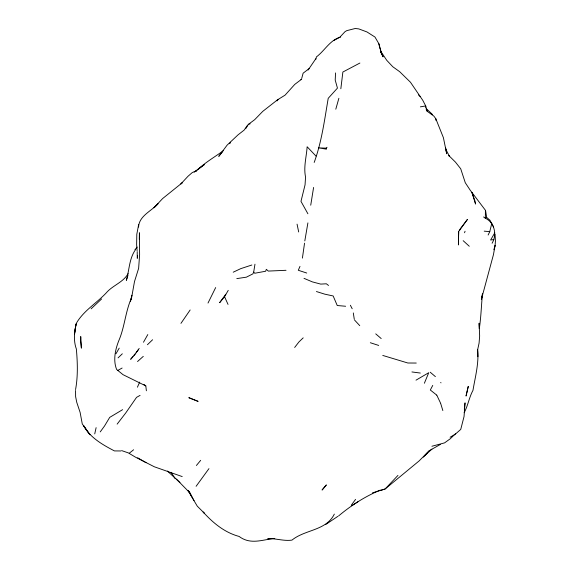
<?xml version="1.0" encoding="UTF-8"?>
<svg xmlns="http://www.w3.org/2000/svg" width="570" height="570" viewBox="0 0 570 570"><rect width="100%" height="100%" fill="white"/><g stroke="black" fill="none" stroke-linecap="round" stroke-linejoin="round"><path stroke-width="0.85" d="M425.676 107.345L425.69 105.949L422.819 100.384L410.478 82.258L399.663 71.677L392.78 66.74L386.759 60.327L380.511 50.951L383.061 56.858L380.66 51.578L381.757 54.1L378.843 43.683L374.967 37.043L366.938 31.934L358.772 28.899L355.224 28.5L346.717 30.659L344.928 31.763L339.756 37.321L333.942 40.42M458.522 237.711L458.408 244.958L458.707 231.064L458.565 236.044M139.294 239.443L139.415 232.774L139.607 254.69L138.631 268.356L134.499 281.544L131.585 297.775L130.338 301.43L131.934 295.26M138.574 227.074C138.98 215.952 151.442 211.114 158.032 203.725L153.978 207.786L162.635 198.552L182.421 182.635M445.562 148.827L449.488 156.408L448.861 155.589L455.473 162.144L460.717 168.791L465.277 182.728L470.3 190.316L485.426 210.287L485.348 218.217C494.682 222.578 497.168 234.819 492.095 243.248M335.573 72.924L335.21 80.085L337.447 88.115L328.22 98.311C324.53 119.907 321.737 141.709 314.191 162.443M477.888 356.727L477.61 349.346C479.085 363.297 475.216 376.863 472.972 390.357C469.11 397.461 468.013 405.555 464.172 412.694M75.561 389.588C78.026 376.278 77.541 362.42 76.359 349.004C73.316 340.682 74.186 330.785 76.779 322.513C84.104 310.472 96.501 303.155 106.034 293.123C112.411 285.42 123.091 282.556 128.115 273.664M464.336 409.324L465.042 402.847L464.044 416.513L460.745 429.402L455.209 434.262L450.108 437.24M304.544 243.176L302.406 258.117M313.593 187.452L310.728 205.2M340.839 88.749L342.869 72.027L359.891 63.042M137.662 255.823L137.277 258.317L137.199 251.584M236.799 278.609L246.375 277.17L252.895 273.871L253.693 272.097L254.968 264.202M307.9 222.898L304.808 240.932M138.631 224.644L136.8 234.298L136.636 244.687L137.106 250.686M481.358 299.343L482.462 293.842C481.351 305.427 481.044 317.048 479.313 328.641L479.106 323.254L479.648 336.036L479.078 343.126L477.61 349.923M94.734 433.891L96.123 427.643M315.873 59.266L316.407 56.929C324.829 50.595 329.909 40.043 340.639 36.993M488.127 235.018L489.772 231.655L491.768 223.419M481.415 299.293L493.428 254.733L495.088 245.57L495.444 241.053L495.052 234.213M301.665 78.575L303.126 73.188L309.225 68.521M338.879 98.275L335.801 109.184M127.972 275.303L126.348 280.355C129.319 270.237 129.119 258.816 135.347 249.909M464.536 232.752L465.063 231.235M131.585 297.775C125.379 311.469 124.766 326.902 118.788 340.703C115.247 349.61 112.96 360.283 116.622 369.46L123.027 374.675L145.813 385.911L146.383 390.778M424.372 383.247L428.733 372.716L416.014 380.161M299.984 266.368L298.31 270.28L306.717 273.03M493.841 249.738L495.088 245.57L494.425 246.81M137.413 387.201L139.686 382.085M215.674 287.565L208.007 303.055M225.741 294.284L219.649 302.67L224.559 296.714L228.228 290.372M432.751 385.398L430.329 390.008L436.741 395.11M229.774 143.69L230.558 142.258M143.483 342.242L147.801 334.562M115.966 353.756L119.208 348.135M494.767 232.838L490.62 240.013L493.869 239.571M308.099 70.053L315.823 58.71M245.656 128.734L248.463 124.31L254.683 119.679L262.749 111.378L277.405 99.892L285.078 95.14L294.776 84.389L301.459 79.344L300.839 79.707M132.81 356.649L130.644 359.314L134.912 354.59L139.201 348.384M190.152 309.973L180.947 323.361M208.948 468.633L196.094 486.317M247.615 125.108L244.103 130.131L238.068 134.826L227.102 145.15L218.759 156.358L222.4 151.905M100.235 431.896L104.517 426.011L109.704 417.39L122.614 409.666M351.27 505.241L355.559 499.377M294.661 347.465L298.944 341.943L303.197 337.853M334.341 514.097C326.033 530.87 305.221 529.352 291.968 540.111C283.803 541.315 275.823 538.208 267.786 538.75L274.811 538.493M136.066 352.602L138.246 349.852M277.02 100.911L278.139 99.529M133.893 355.317L134.976 353.984M117.142 424.123L125.706 413.001L136.551 397.354L140.077 395.373M326.197 485.049L322.071 490.036L326.346 485.006M196.401 465.498L200.668 460.339M423.36 457.111L427.799 452.174L419.107 460.93L385.106 488.996L380.895 490.293M134.976 249.689L137.178 247.074M397.96 475.409L385.106 488.996L372.445 492.865M91.107 308.833L101.631 298.929M326.126 148.172L326.439 149.176L318.616 147.865L326.126 148.172L327.03 147.302M147.43 344.729L152.596 339.748M455.451 433.77L450.286 438.75L444.564 442.876L431.91 446.253M118.068 357.882L122.322 353.792M338.53 516C351.049 505.455 365.092 496.427 380.318 490.093M137.527 361.544L143.291 356.371M424.372 455.9L431.925 449.132M182.029 182.977L180.861 183.939L188.057 176.23L192.311 172.532L197.184 170.516M129.362 453.15L133.601 449.773M223.44 150.637C214.819 156.985 205.706 162.058 197.911 169.511L204.537 164.445L194.185 171.99L196.515 170.929M337.754 516.413L325.798 524.45M351.669 505.747L357.91 501.792M485.611 210.786L486.666 217.412L485.348 218.217L483.581 216.949M428.02 451.404L440.346 444.45M117.89 370.393L122.123 368.035M233.23 272.196L240.739 268.648L251.847 265.007M248.463 124.31L250.152 123.811M420.361 106.847L425.69 105.949L427.151 111.243L433.856 116.095L435.801 118.717L443.396 137.669L446.723 153.793L445.59 148.086L445.904 149.518M286.026 270.301L268.278 271.078L266.333 269.325L265.656 271.235L254.719 273.251L253.693 272.097M274.22 538.408C261.844 539.904 250.401 544.906 239.087 536.434C224.559 532.515 213.066 522.961 203.141 512.024L204.131 513.007L197.27 506.153L188.114 490.734M416.264 363.047L407.856 363.005L382.755 355.438M120.99 450.963L114.449 450.92C102.657 444.771 90.017 437.653 83.541 425.534L89.91 434.739L82.272 423.938L80.114 412.388L76.751 402.327L75.618 396.627L75.568 390.464M345.634 306.254L337.24 305.52L333.172 295.972L324.793 294.163L316.428 291.541M484.208 231.156L489.772 231.655M411.932 371.953L420.318 373.051M182.215 476.577L154.363 466.794L135.51 457.183L128.343 452.901L121.695 450.614M370.329 342.734L378.694 345.434M304.01 278.345L312.36 281.886L320.739 284.102L326.353 283.789L328.527 285.47M137.691 457.788L146.027 462.676M143.882 384.394L145.813 385.911M167.359 471.034L179.942 482.526M430.215 372.217L435.402 376.635M375.73 333.863L381.202 338.559M486.666 217.412L489.951 220.241L493.591 227.01M463.168 240.683L469.274 246.261M418.515 94.926L420.304 96.622M426.303 108.649L432.644 114.655M176.379 479.078L189.432 492.409L188.1 490.585M315.98 156.073L307.137 146.761C306.489 156.857 303.418 166.939 305.556 177.063L305.05 184.872L300.981 201.36L307.9 213.779M354.59 320.076L359.756 325.662M440.71 382.442L440.995 382.855M171.093 472.323L175.211 478.643M191.762 496.805L189.304 491.796L194.028 500.659M350.372 305.249L352.196 308.748M436.791 395.153L440.539 403.09M426.039 108.849L427.151 111.243M224.559 296.714L228.036 304.409M440.688 403.474L442.84 410.564M378.843 43.683L380.105 49.034M297.063 224.145L298.687 231.976M353.307 312.937L354.284 319.3M435.801 118.717L435.993 120.455M80.748 336.678L80.598 340.725L81.389 348.142L80.748 336.678M75.732 325.42L74.556 333.977L75.967 323.895L75.732 325.42M468.269 386.382L466.068 395.908L468.269 386.382M460.382 228.641L459.306 230.686L467.436 219.414L460.382 228.641M197.982 401.323L188.941 397.732L197.982 401.323M474.789 200.59L471.896 192.339L475.558 204.053L474.789 200.59"/></g></svg>
